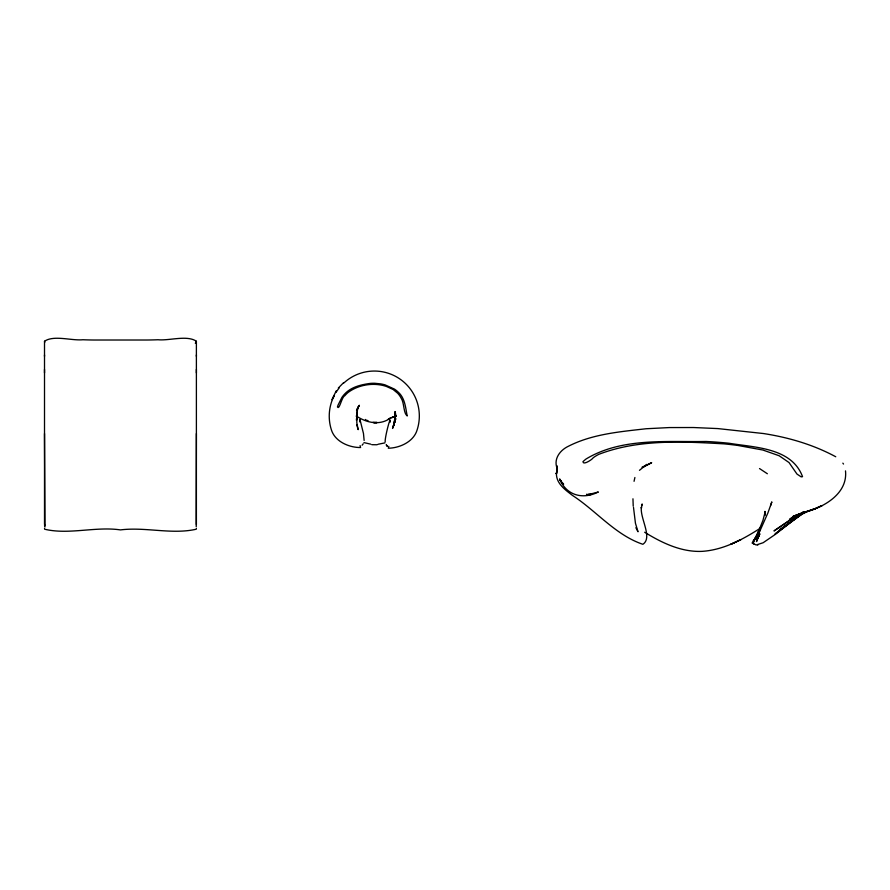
<?xml version="1.0" encoding="UTF-8"?>
<svg xmlns="http://www.w3.org/2000/svg" width="890" height="890" viewBox="0 0 890 890"><rect width="100%" height="100%" fill="white"/><g stroke="black" fill="none" stroke-linecap="round" stroke-linejoin="round"><path stroke-width="1.33" d="M44.956 527.025L44.511 433.564M196.223 526.68L196.39 433.564M196.39 372.932L196.39 369.406M845.5 470.877C847.847 492.86 825.275 506.632 806.863 511.505L814.817 508.835L793.246 516.2L805.884 512.05L792.79 516.667L805.661 512.05L792.345 517.101L805.45 512.017L790.732 518.514L803.336 512.117M556.851 469.575L556.873 465.737L557.096 470.665M44.5 356.311L44.511 354.954M44.511 524.477L44.511 341.248C53.8 334.851 71.534 340.87 82.926 339.746A220.854 138.339 0 0 0 93.984 340.013L146.906 340.013A220.854 138.339 0 0 0 157.964 339.746C169.356 340.87 187.1 334.851 196.39 341.248L196.39 524.477M360.094 420.525L360.061 421.571L359.949 419.424L363.487 433.564L364.132 440.45M360.061 421.515L360.005 422.049M556.45 473.202C555.939 483.359 565.328 489.956 572.493 495.441C596.244 510.838 615.624 535.19 642.892 544.302C653.015 537.571 639.777 518.247 641.39 507.111L641.39 508.19L642.168 503.996L641.545 505.275L641.979 504.574M556.472 473.08L556.384 473.836L557.118 469.664M557.018 468.118L556.84 471.633M779.529 529.617L804.16 512.495L775.079 533.989L803.826 511.85L775.702 534.134L763.131 542.733L756.211 544.991L752.128 543.056L753.674 539.952M757.323 538.361L756.5 541.587L759.86 533.766L756.467 540.898L758.948 535.079L756.901 539.896M196.39 528.393L196.223 529.227C172.048 534.757 145.415 526.78 120.45 529.895C95.575 526.268 68.808 534.99 44.667 529.227L44.511 528.393M753.708 542.188L754.219 539.663L753.719 541.509M634.058 481.312L634.893 477.496M756.978 540.085L757.668 537.115M196.39 341.248L195.333 343.318M44.511 525.868L44.834 524.922M395.739 418.534L392.534 428.457L395.605 418.901L393.48 426.11L395.327 418.022L394.292 423.173L395.382 411.658L394.348 423.184L395.416 416.631L395.182 411.592L395.883 415.73M770.584 505.687L771.83 501.893L767.903 512.94L758.814 533.455M331.903 399.688L336.286 390.766M332.782 398.664L334.262 395.483L332.771 398.676A44.956 44.956 0 0 0 331.347 429.725C334.94 441.663 349.214 447.67 360.584 447.525L360.083 445.601M754.275 539.507L759.904 530.307L754.698 539.273L760.082 528.07L755.488 538.817L762.952 520.383L765.222 511.705L765.311 515.221M757.379 538.639L758.536 536.503M357.335 408.922L359.326 405.25L356.523 410.557M388.83 446.346L388.296 448.226C399.599 448.037 413.561 441.874 417.087 430.026A44.956 44.956 0 0 0 343.896 382.956M356.623 410.368L358.548 406.418L357.146 411.202L356.512 420.314L356.957 412.081L356.812 422.739L358.18 429.647L356.679 424.586M754.687 539.329L758.458 532.976M363.209 443.81L362.13 445.223M338.311 388.051L343.629 382.611M639.465 470.332L646.763 464.391M803.147 513.207L784.924 525.99M798.608 514.175L773.989 530.941L798.486 514.309L789.586 519.549L799.71 513.808M797.184 515.076L789.163 520.383L799.443 513.73M759.915 528.471C742.371 539.696 723.158 550.02 701.999 551.366C681.306 552.256 661.837 542.844 644.66 532.242M803.581 513.641L807.074 511.416M799.498 513.864L790.075 519.07L803.281 512.162M643.314 467.139L651.669 462.678L642.013 467.228M752.973 543.378L753.941 544.001M589.881 494.217L598.358 491.981C582.705 499.869 566.441 495.485 559.61 478.976L562.358 483.237M384.836 442.909L378.005 444.277M376.815 422.272L372.988 422.327M356.545 416.175C366.802 422.917 379.974 425.832 390.666 417.966L388.329 419.079L394.137 416.843L392.357 416.754M377.137 444.755L371.798 444.689M757.935 544.936L757.557 544.969M375.691 422.973L376.592 422.917M357.035 416.064L356.167 416.097L356.745 416.142M373.9 422.928L374.657 422.995M588.401 494.306L591.038 494.529L588.613 494.273M370.774 444.177L363.966 442.608M586.51 494.384L589.135 494.896L586.744 494.406M367.125 420.403L368.004 420.814L367.325 420.492M835.755 456.759C813.371 444.677 788.573 437.424 763.498 433.541L717.796 428.58L693.499 427.523L669.358 427.567L646.14 428.746C619.941 431.75 592.484 434.02 568.588 446.157C560.845 449.75 554.181 457.571 556.528 466.616M365.401 419.468L366.024 419.813M759.515 468.552L767.358 473.747M387.172 445.957L386.616 445.389M562.591 483.137L563.648 484.238L562.013 482.502M386.16 444.811L387.339 446.113L386.505 445.234M842.852 463.156L843.52 464.046M561.089 481.312L559.821 479.421L561.724 482.28M635.894 527.703L638.008 531.764L635.449 523.276L633.502 507.411M44.834 342.216L44.511 341.248M390.065 421.003L390.254 422.082C391.144 412.982 384.636 437.791 385.192 441.907M395.916 416.164L395.828 415.396L395.95 416.52M764.955 511.383L765.244 514.465M632.957 498.789L633.224 506.199M196.39 354.954L196.39 356.311M44.5 369.406L44.511 372.932M336.031 392.412A44.956 44.956 0 0 1 339.079 388.096M556.395 473.78L556.94 470.343L556.395 473.78M407.142 415.775C403.337 413.205 404.394 402.892 401.123 398.119A23.107 23.107 0 0 0 397.697 393.28L393.124 389.497L386.338 386.416A45.88 45.88 0 0 0 381.999 385.236C370.44 382.856 357.546 385.426 348.057 392.49A27.19 27.19 0 0 0 344.897 395.649C341.738 396.606 339.424 410.557 337.444 406.941A46.514 46.514 0 0 1 338.1 405.006L341.916 397.396A29.726 29.726 0 0 1 344.664 393.981C351.205 386.916 361.14 384.625 370.329 383.401A37.792 37.792 0 0 1 374.768 383.279L380.686 383.879A44.7 44.7 0 0 1 385.047 384.869L394.526 389.141A28.035 28.035 0 0 1 398.064 391.978C404.928 397.919 405.562 407.453 407.142 415.775M802.502 476.573L801.234 476.907L796.984 474.07L789.03 462.555L779.173 455.758L762.875 450.029L737.699 445.423A414.039 414.039 0 0 0 724.06 443.865C682.441 441.496 638.375 439.115 598.814 454.334A40.039 40.039 0 0 0 593.296 457.694C591.883 459.852 582.983 465.492 582.95 461.699A38.17 38.17 0 0 1 586.132 458.951C621.676 437.524 666.12 442.185 705.993 441.473A414.518 414.518 0 0 1 729.144 443.264C754.865 447.536 791.666 447.592 802.502 476.573M740.803 539.663L730.757 544.335L740.803 539.663M821.948 505.62L814.917 508.769L821.96 505.631M814.728 508.802L806.696 511.705L814.817 508.835"/></g></svg>
